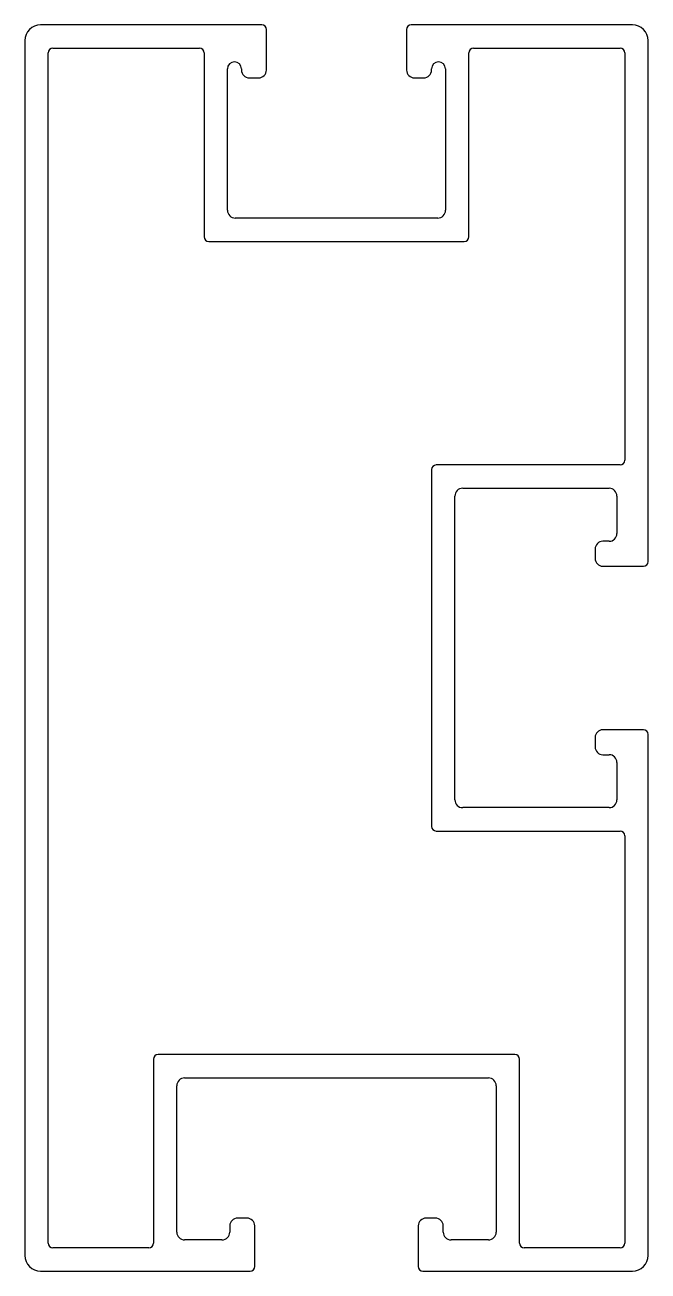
# Model space of a CAD drawing. Extents: x 4.4 to 44.4, y 2.6 to 82.6.
import ezdxf

# ---------------------------------------------------------------- set-up
doc = ezdxf.new("R2010")
doc.units = 0
doc.layers.get('0').update_dxf_attribs({"linetype": 'CONTINUOUS'})

msp = doc.modelspace()

# ---------------------------------------------------------------- linework, layer by layer
for p, q in [((19.614, 82.607), (5.414, 82.607)), ((43.414, 82.607), (29.214, 82.607)), ((4.414, 81.607), (4.414, 3.607)), ((19.914, 79.707), (19.914, 82.307)), ((28.914, 82.307), (28.914, 79.707)), ((44.414, 48.157), (44.414, 81.607)), ((5.914, 4.407), (5.914, 80.807)), ((6.214, 81.107), (15.614, 81.107)), ((15.914, 80.807), (15.914, 69.007)), ((32.914, 69.007), (32.914, 80.807)), ((33.214, 81.107), (42.614, 81.107)), ((42.914, 80.807), (42.914, 54.657)), ((17.414, 70.707), (17.414, 79.788)), ((18.314, 79.788), (18.314, 79.707)), ((18.814, 79.207), (19.414, 79.207)), ((29.414, 79.207), (30.014, 79.207)), ((30.514, 79.707), (30.514, 79.788)), ((31.414, 79.788), (31.414, 70.707)), ((23.566, 70.207), (17.914, 70.207)), ((30.914, 70.207), (23.566, 70.207)), ((16.214, 68.707), (32.614, 68.707)), ((30.514, 54.057), (30.514, 31.157)), ((42.614, 54.357), (30.814, 54.357)), ((32.514, 52.857), (41.914, 52.857)), ((32.014, 32.857), (32.014, 52.357)), ((42.414, 52.357), (42.414, 49.957)), ((41.014, 48.957), (41.014, 48.357)), ((41.914, 49.457), (41.514, 49.457)), ((41.514, 47.857), (44.114, 47.857)), ((41.014, 36.857), (41.014, 36.257)), ((44.114, 37.357), (41.514, 37.357)), ((44.414, 3.607), (44.414, 37.057)), ((41.514, 35.757), (41.914, 35.757)), ((42.414, 35.257), (42.414, 32.857)), ((41.914, 32.357), (32.514, 32.357)), ((30.814, 30.857), (42.614, 30.857)), ((42.914, 30.557), (42.914, 4.407)), ((12.664, 16.207), (12.664, 4.407)), ((35.864, 16.507), (12.964, 16.507)), ((36.164, 4.407), (36.164, 16.207)), ((14.164, 5.107), (14.164, 14.507)), ((14.664, 15.007), (34.164, 15.007)), ((34.664, 14.507), (34.664, 5.107)), ((18.664, 6.007), (18.064, 6.007)), ((30.764, 6.007), (30.164, 6.007)), ((17.564, 5.507), (17.564, 5.107)), ((19.164, 2.907), (19.164, 5.507)), ((29.664, 5.507), (29.664, 2.907)), ((31.264, 5.107), (31.264, 5.507)), ((12.364, 4.107), (6.214, 4.107)), ((17.064, 4.607), (14.664, 4.607)), ((34.164, 4.607), (31.764, 4.607)), ((42.614, 4.107), (36.464, 4.107)), ((5.414, 2.607), (18.864, 2.607)), ((29.964, 2.607), (43.414, 2.607))]:
    msp.add_line(p, q)
for centre, radius, start, end in [((5.414, 81.607), 1, 90, 180), ((19.614, 82.307), 0.3, 0, 90), ((29.214, 82.307), 0.3, 90, 180), ((43.414, 81.607), 1, 0, 90), ((6.214, 80.807), 0.3, 90, 180), ((15.614, 80.807), 0.3, 360, 90), ((33.214, 80.807), 0.3, 90, 180), ((42.614, 80.807), 0.3, 360, 90), ((17.864, 79.788), 0.45, 0, 180), ((30.964, 79.788), 0.45, 0, 180), ((18.814, 79.707), 0.5, 180, 270), ((19.414, 79.707), 0.5, 270, 360), ((29.414, 79.707), 0.5, 180, 270), ((30.014, 79.707), 0.5, 270, 0), ((17.914, 70.707), 0.5, 180, 270), ((30.914, 70.707), 0.5, 270, 0), ((16.214, 69.007), 0.3, 180, 270), ((32.614, 69.007), 0.3, 270, 360), ((42.614, 54.657), 0.3, 270, 0), ((30.814, 54.057), 0.3, 90, 180), ((32.514, 52.357), 0.5, 90, 180), ((41.914, 52.357), 0.5, 360, 90), ((41.914, 49.957), 0.5, 270, 0), ((41.514, 48.957), 0.5, 90, 180), ((41.514, 48.357), 0.5, 180, 270), ((44.114, 48.157), 0.3, 270, 0), ((41.514, 36.857), 0.5, 90, 180), ((44.114, 37.057), 0.3, 0, 90), ((41.514, 36.257), 0.5, 180, 270), ((41.914, 35.257), 0.5, 360, 90), ((32.514, 32.857), 0.5, 180, 270), ((41.914, 32.857), 0.5, 270, 0), ((30.814, 31.157), 0.3, 180, 270), ((42.614, 30.557), 0.3, 0, 90), ((12.964, 16.207), 0.3, 90, 180), ((35.864, 16.207), 0.3, 0, 90), ((14.664, 14.507), 0.5, 90, 180), ((34.164, 14.507), 0.5, 0, 90), ((18.064, 5.507), 0.5, 90, 180), ((18.664, 5.507), 0.5, 0, 90), ((30.164, 5.507), 0.5, 90, 180), ((30.764, 5.507), 0.5, 0, 90), ((14.664, 5.107), 0.5, 180, 270), ((17.064, 5.107), 0.5, 270, 0), ((31.764, 5.107), 0.5, 180, 270), ((34.164, 5.107), 0.5, 270, 0), ((6.214, 4.407), 0.3, 180, 270), ((12.364, 4.407), 0.3, 270, 0), ((36.464, 4.407), 0.3, 180, 270), ((42.614, 4.407), 0.3, 270, 0), ((5.414, 3.607), 1, 180, 270), ((43.414, 3.607), 1, 270, 0), ((18.864, 2.907), 0.3, 270, 0), ((29.964, 2.907), 0.3, 180, 270)]:
    msp.add_arc(centre, radius, start, end)

doc.saveas('drawing.dxf')
